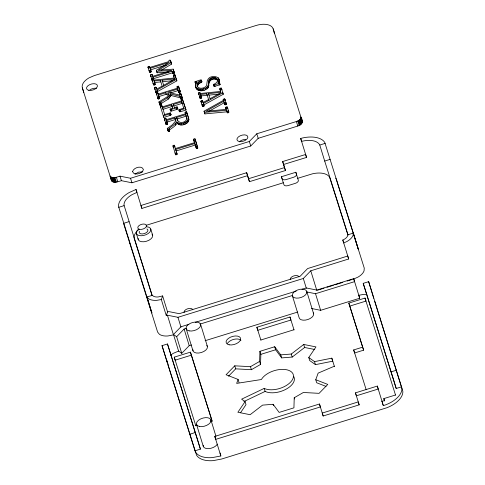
<?xml version="1.0" encoding="UTF-8"?>
<svg xmlns="http://www.w3.org/2000/svg" width="485" height="485" viewBox="0 0 485 485"><rect width="100%" height="100%" fill="white"/><g stroke="black" fill="none" stroke-linecap="round" stroke-linejoin="round"><path stroke-width="0.73" d="M228.544 376.19L235.68 368.842L251.4 369.697L260.542 364.435L259.614 361.416L259.918 351.328L274.704 346.745L280.736 354.868L281.67 357.894L292.206 357.063L304.641 347.478L314.729 349.497M260.542 364.435L260.845 354.347L259.918 351.328M334.347 366.211L318.148 373.117L315.753 379.731L327.763 384.417L319.094 393.341L303.374 392.48L294.231 397.748L293.928 407.837L279.142 412.414L273.11 404.29L262.567 405.12L250.133 414.699L237.886 412.256L245.077 401.622L241.615 399.173L264.186 388.4A17.09 9.306 -17.1 0 0 289.557 383.132A17.09 9.306 -17.1 0 0 285.277 369.528A17.09 9.306 -17.1 0 0 261.391 379.519L236.656 383.399L238.087 379.428L226.083 374.747L234.752 365.817L250.472 366.678L259.614 361.416M194.903 82.135L197.031 81.953C190.787 89.385 204.076 91.568 207.574 86.409C209.453 84.154 207.465 80.31 210.254 78.594C212.2 77.43 214.958 76.915 216.825 78.509L217.468 79.576C218.02 82.068 215.595 83.62 213.588 84.341L214.279 86.488L219.984 84.717L219.681 82.796L217.935 82.856C222.712 76.691 211.539 74.326 208.326 78.806C205.852 81.183 208.301 85.984 204.567 87.415C202.481 88.391 199.735 88.785 197.874 87.112L197.165 85.912C196.486 83.147 199.062 81.244 201.36 80.48L201.129 79.849L200.275 79.989L195.067 81.722L195.74 83.887L195.067 81.722M195.558 86.409C196.473 92.902 206.295 91.501 208.677 86.845C207.683 81.638 212.381 76.733 217.292 80.019L217.935 81.086L217.626 80.08M150.599 74.708L150.999 76.727L150.538 75.211L151.156 74.375L152.144 74.714L152.654 76.327L171.823 70.392L156.661 71.259L156.352 70.264L169.301 62.377L150.132 68.318L150.593 69.828L166.216 64.99M153.405 79.449L152.927 77.206L172.102 71.265L173.078 73.702L174.279 73.326L173.206 69.167L158.322 70.198L171.138 62.595L170.459 60.455L169.477 60.122L168.919 60.455L169.029 61.504L149.853 67.439L149.283 66.33L148.634 66.366L148.016 67.203L148.483 68.712L148.077 66.7M153.557 79.952L153.29 79.055L152.642 79.097L152.084 79.431L152.357 80.322M159.444 98.643L159.038 96.624L159.444 98.643L158.237 99.013L157.898 98.631L156.34 92.956L157.546 92.586L158.256 94.138L177.425 88.197L177.122 86.524L178.328 86.148L180.281 91.695L179.668 92.538L178.674 92.198L177.704 89.07L167.81 92.138L179.602 95.108L179.359 93.641L180.565 93.272L182.184 97.734L181.56 98.564L180.911 98.607L180.462 97.879L171.066 95.509L170.605 93.999L180.002 96.37L180.911 98.607M168.938 94.987L166.173 94.296L158.995 96.521L158.528 95.011L165.706 92.787L169.168 93.647L166.882 97.006L158.941 101.917L160.274 105.5L161.481 105.124L160.735 102.014L167.774 97.624L170.605 93.999M161.481 105.124L160.735 102.014M167.489 124.208L167.083 122.196L167.489 124.208L166.282 124.584L165.943 124.202L164.385 118.528L165.591 118.158L166.3 119.704L185.476 113.769L185.167 112.096L186.373 111.72C187.186 114.993 190.908 120.001 187.168 122.893C184.439 125.221 179.99 126.003 177.134 123.463L176.667 121.953L173.339 125.33L169.041 128.416L169.653 131.095L168.447 131.465L167.743 129.925M174.279 73.326L173.879 71.307M180.22 92.205L179.82 90.186M155.079 88.979L155.018 89.482L154.551 87.973L155.17 87.13L156.158 87.476L156.685 89.143L162.178 86.118M201.02 100.868L201.421 102.887L200.96 101.377L201.572 100.534L202.566 100.88L203.088 102.547L208.586 99.522M151.041 71.938L150.635 69.931L151.041 71.938L149.835 72.313L149.495 71.938L148.016 67.203M155.054 84.699L154.654 82.686L155.054 84.699L153.848 85.069L153.509 84.699L150.538 75.211M156.97 90.046L157.583 92.732L156.97 90.046L176.407 79.346L174.685 74.575L173.478 74.951L173.879 76.957M183.694 108.119L179.001 109.689L179.304 111.611L180.511 111.714L186.046 110.004L182.348 98.928L181.141 99.304L181.451 100.977L162.275 106.918L161.905 105.742L160.917 105.409L160.299 106.239L163.797 117.394L170.15 115.43L171.084 114.66L170.253 112.902L164.67 114.515M160.765 107.749L160.365 105.736M164.851 120.037L164.791 120.541L164.324 119.031M169.653 131.095L169.041 128.416M173.297 147.585L173.054 146.082M182.117 98.231L181.717 96.224M177.007 154.454L176.601 152.448L177.007 154.454L175.8 154.83L175.461 154.454L172.896 145.579L174.103 145.203L174.442 145.579L175.473 148.889M193.679 139.14L194.079 141.153L193.679 139.14L194.885 138.771L195.225 139.14L197.783 148.022L196.583 148.392L196.243 148.022L194.831 143.511L175.661 149.453L176.128 150.962L195.297 145.021L194.831 143.511M220.633 91.429L200.244 93.514L199.693 92.459L198.492 92.835L200.256 98.473L201.463 98.103L200.529 94.417L206.78 93.781L208.823 100.316M201.463 98.103L201.057 96.091M197.783 148.022L194.885 138.771M203.991 106.136L203.373 103.45L222.815 92.75L223.276 94.26L203.839 104.96L203.991 106.136L203.433 106.47L202.445 106.136L200.96 101.377M220.038 88.858L220.287 90.362L219.887 88.355L221.093 87.979L221.427 88.355L223.276 94.26M176.667 121.953C180.341 125.239 187.622 123.069 188.495 118.134M219.068 79.049L219.535 82.426L219.075 80.916M111.477 180.535L110.083 176C112.217 179.371 117.2 176.898 120.007 176.152L130.544 178.262L249.338 141.468L256.795 133.787L296.396 121.523C298.366 120.838 301.221 119.419 300.87 116.909C303.695 121.22 302.361 124.815 297.79 126.051L258.19 138.316L250.733 145.997L131.938 182.79L121.402 180.681C118.595 181.426 113.611 183.9 111.477 180.535L82.359 87.894A15.071 8.209 -17.1 0 1 88.967 77.903L94.29 75.599L256.28 25.432A15.071 8.209 -17.1 0 1 273.146 28.803L302.264 121.444M306.544 157.419L305.617 154.479L282.67 161.547L283.592 164.482L306.544 157.419L300.694 138.468L302.288 138.037A23.383 12.737 -17.1 0 1 324.804 142.541L358.263 249.102L353.335 233.091L347.89 234.782L347.727 235.686A8.293 4.517 -17.1 0 1 344.168 239.347L342.804 240.014L348.666 258.984L310.77 270.806L303.313 278.487L177.959 317.311L167.422 315.208L166.264 315.553L161.335 299.53L162.639 295.929L158.116 296.972A8.293 4.517 -17.1 0 1 153.096 295.971L152.442 295.316L146.991 297.002L151.92 313.013L118.528 206.428A23.383 12.737 -17.1 0 1 129.095 192.581L136.024 189.471L136.952 192.412L132.017 194.655A17.715 9.651 -17.1 0 0 124.014 205.149L152.193 295.541M201.505 80.092L201.821 81.989L198.535 83.972L197.516 86.1L197.049 84.59M166.264 315.553L167.567 311.94L162.639 295.929M213.909 86.239L214.055 85.851M174.345 107.573L177.007 106.876L177.843 108.634L176.904 109.398L171.666 111.023L170.453 110.919L170.156 108.998L172.739 108.07M170.623 113.15L169.689 113.92L163.336 115.885L163.797 117.394M179.304 111.611L179.468 111.198M195.37 83.644L195.534 83.232M219.681 82.796L218.747 83.566L214.655 84.833L213.442 84.729M177.377 107.124L176.443 107.888L171.199 109.507L169.992 109.41M161.541 104.621L161.196 103.523L168.24 99.134L171.066 95.509M175.831 120.765L172.369 124.784L167.276 128.416L168.107 131.089M240.505 412.771L246.004 404.648L245.077 401.622M308.769 357.536L314.535 361.628L331.813 358.166L332.746 361.186L315.462 364.647L309.703 360.561L308.769 357.536L315.959 346.908L303.713 344.459L291.279 354.038L280.736 354.868M228.853 111.968L227.362 107.215L226.822 106.797L225.749 107.355L226.283 109.374L205.846 111.307L223.724 101.25L224.919 104.748L226.125 104.566L226.319 103.935L224.834 99.17L224.306 98.758L223.221 99.316L223.439 100.34L204.046 111.18L204.427 112.399L226.568 110.289L227.326 111.374L228.186 111.101L228.387 110.459L228.653 112.611L227.453 112.793L227.035 111.805L204.888 113.908L204.506 112.69M224.713 104.433L224.252 102.923L225.24 103.256L225.858 102.426L226.319 103.935M169.714 130.592L169.507 129.925L173.806 126.84L177.134 123.463M191.387 344.974L189.217 345.647L181.754 353.329L178.595 351.085L173.484 334.468L180.941 326.787L188.865 324.338M181.754 353.329L176.643 336.717L184.106 329.036L186.276 328.363M135.006 174.133L138.613 172.133L142.851 171.933M153.096 78.437L151.89 78.812L151.55 78.431L152.484 81.438L151.89 78.812M172.612 72.192L173.818 71.816M157.898 98.631L157.431 97.121L157.77 97.503L158.977 97.133M178.674 92.198L178.213 90.683L178.553 91.071L179.759 90.695M159.935 105.118L159.468 103.602L159.814 103.99L161.014 103.614M165.943 124.202L165.476 122.693L165.815 123.075L167.022 122.699M149.495 71.938L149.028 70.428L149.368 70.804L150.574 70.428M153.509 84.699L153.048 83.19L153.381 83.559L154.588 83.19M156.558 91.556L157.025 93.065L156.037 92.732L155.576 91.222L155.909 91.598L157.116 91.222M180.45 97.097L181.657 96.721M199.917 98.103L199.45 96.594L199.79 96.964L200.996 96.594M202.445 106.136L201.978 104.627L202.318 105.002L203.524 104.627M167.276 128.416L167.986 129.956L169.186 129.58M174.994 152.945L175.334 153.321L176.54 152.945M196.243 148.022L195.776 146.506L196.116 146.882L197.322 146.512M161.353 70.192L171.599 64.111L171.138 62.595M208.847 111.326L224.185 102.759L223.724 101.25M163.681 85.287L174.612 79.255L174.509 78.928L162.087 80.213L162.548 81.722L172.781 80.668M176.407 79.346L176.873 80.856L157.431 91.556L157.643 92.235M210.09 98.691L221.021 92.659L220.917 92.332L208.489 93.617L208.956 95.127L219.19 94.072M243.913 401.538L265.113 391.419A17.09 9.306 -17.1 0 0 285.744 389.382A17.09 9.306 -17.1 0 0 293.674 376.433M353.65 279.033L358.063 277.068A13.962 7.602 -17.1 0 0 364.047 270.909L364.259 268.108L336.402 179.577M178.595 351.085L173.345 353.31A13.962 7.602 -17.1 0 0 170.623 355.19M247.592 175.631L246.671 172.696L140.953 205.482L141.875 208.417L247.592 175.631L249.454 181.675L285.453 170.52L283.592 164.482M146.124 225.337L283.301 182.766L283.919 184.724A3.771 2.055 -17.1 0 0 288.132 185.567L295.335 183.336A3.771 2.055 -17.1 0 0 298.317 180.268L295.844 172.266L281.445 176.728L283.301 182.766M355.457 392.856L356.378 395.79L378.233 389.025L377.312 386.078L355.457 392.856L359.167 404.854L323.168 416.003L322.246 413.068L358.239 401.919L359.167 404.854M382.247 402.756L383.344 405.636L385.975 404.72A23.383 12.737 -17.1 0 0 401.913 388.303L368.661 281.658L363.216 283.349L396.221 388.485L401.628 386.806M170.393 92.993L178.165 90.58L177.704 89.07M171.757 104.942L172.217 106.451L163.015 109.301L162.554 107.791L171.757 104.942L172.812 108.331M181.723 101.85L182.19 103.36L173.83 105.954L173.363 104.445L181.723 101.85L183.724 108.234M178.838 110.101L180.05 110.204L185.579 108.495M174.958 117.982L175.424 119.498L167.04 122.093L166.573 120.583L174.958 117.982L175.861 120.886M185.749 114.642L186.216 116.151L177.031 118.995L176.564 117.485L185.749 114.642L187.022 118.728M175.388 148.574L194.558 142.638M118.692 207.319L124.105 205.64M300.694 138.468L301.615 141.414L302.494 141.171A17.715 9.651 -17.1 0 1 319.56 144.585L319.767 145.039L325.18 143.366M246.671 172.696L248.526 178.735L284.525 167.586L285.453 170.52M123.584 223.336L129.028 221.651M319.767 145.039L324.695 161.05L330.103 159.377M297.699 178.31L312.534 173.8A17.715 9.651 -17.1 0 1 329.6 177.207L347.933 235.001M167.567 311.94L168.731 311.576L179.274 313.686L300.154 276.244L307.611 268.563L347.733 256.025L348.666 258.984M195.352 322.325L296.208 291.091M301.973 289.302L306.296 287.963L316.832 290.072L353.668 278.663L354.602 281.627L315.523 293.704L307.09 292.018M200.026 324.101L292.679 295.407M317.536 290.218L324.035 288.205M326.926 287.308L333.425 285.295M334.868 284.853L342.816 282.391M347.151 281.045L352.207 279.481M162.038 345.659L167.483 343.968L200.414 449.122L195.006 450.801L162.038 345.659L167.149 362.271L167.04 360.701M205.137 340.712L297.79 312.019M289.994 317.014L290.921 320.033L257.802 330.291L256.874 327.272L289.994 317.014L294.037 329.933M311.497 308.49L320.633 310.315L359.712 298.239L353.668 278.663M212.242 421.526L191.357 355.166L175.158 360.185L174.23 357.166L190.429 352.146L211.993 420.671L210.587 421.107M363.611 350.17L362.683 347.151L353.686 349.934L354.614 352.959L363.611 350.17L348.818 303.089L365.017 298.075L395.542 395.142M349.746 306.114L365.945 301.094L365.017 298.075M260.875 339.997L293.995 329.739M260.845 354.347L275.632 349.77L281.67 357.894M195.794 425.691L197.201 425.254M189.896 434.19L195.303 432.511L200.414 449.122M396.221 388.485L391.11 371.868L396.518 370.194M214.8 436.409L215.728 439.355L320.379 406.939L319.457 404.005L214.8 436.409L220.839 455.967L212.26 457.616A23.383 12.737 -17.1 0 1 195.631 452.19L195.006 450.801M384.563 401.034L383.817 398.615L395.517 394.996M381.592 401.453L384.435 400.574L383.817 398.615M220.093 452.978L220.839 455.967M161.335 299.53L156.904 300.33A13.962 7.602 -17.1 0 1 148.452 298.645L146.991 297.002M174.23 78.024L153.842 80.11L153.393 78.715L172.563 72.774L173.078 73.702M160.371 80.377L160.838 81.886L154.588 82.523L154.127 81.013L160.371 80.377L162.19 86.191M200.529 94.417L200.996 95.927L207.24 95.29L206.78 93.781M156.813 71.774L157.128 72.774L168.453 71.98M180.384 94.817L181.372 95.163L182.184 97.734M224.767 100.268L225.295 100.68L224.834 99.17M227.289 108.307L227.829 108.725L227.18 106.894M326.023 386.399L316.687 382.756L315.753 379.731M201.59 81.359L201.966 81.601M219.778 84.063L220.148 84.305M170.714 114.411L171.084 114.66M177.468 108.385L177.843 108.634M173.484 334.468L176.643 336.717M171.599 64.111L170.126 60.079M176.873 80.856L174.685 74.575M178.789 87.658L180.281 91.695M188.962 119.643L186.373 111.72M218.959 79.649L219.535 80.558M363.216 283.349L391.11 371.868M335.772 178.183L336.19 179.11M324.695 161.05L348.018 234.885M195.303 432.511L167.483 343.968M374.699 301.294L402.841 391.328A23.383 12.737 -17.1 0 1 386.903 407.739L221.766 458.992L213.194 460.641A23.383 12.737 -17.1 0 1 196.564 455.215L168.077 365.29L167.968 363.72M342.804 240.014L343.738 242.979L347.096 241.427A13.962 7.602 -17.1 0 0 353.08 235.267L353.335 233.091M359.712 298.239L358.779 295.28L363.538 294.401A13.962 7.602 -17.1 0 1 366.848 294.413M348.818 303.089L362.683 347.151M353.686 349.934L366.187 389.746M295.844 172.266L296.462 174.224A3.771 2.055 -17.1 0 1 293.473 177.298L286.277 179.529A3.771 2.055 -17.1 0 1 282.058 178.686L281.445 176.728M331.813 358.166L334.432 366.551M248.526 178.735L249.454 181.675M219.82 88.852L220.693 91.653M208.489 93.617L210.15 98.934M200.996 95.927L201.524 97.6M256.874 327.272L260.918 340.191M174.339 72.817L173.206 69.167M186.046 110.004L182.348 98.928M173.418 75.448L174.285 78.249M193.618 139.638L194.649 142.948M173.363 104.445L174.418 107.834M176.564 117.485L177.589 120.783M162.087 80.213L163.748 85.53M150.132 68.318L151.102 71.441M154.127 81.013L155.115 84.196M158.528 95.011L159.504 98.134M162.554 107.791L164.706 114.678M166.573 120.583L167.549 123.705M175.661 149.453L177.067 153.957M154.551 87.973L156.037 92.732M174.23 357.166L195.813 425.824M151.884 294.935L134.048 237.777A17.715 9.651 -17.1 0 1 138.607 229.666M123.736 223.937L157.631 332.104L159.413 334.286A13.962 7.602 -17.1 0 0 167.871 335.978L173.46 334.844L167.422 315.208M368.661 281.658L373.771 298.275M300.924 117.728L302.319 122.262M300.815 118.164L302.203 122.693M273.146 28.803L274.54 33.332A15.071 8.209 -17.1 0 0 274.092 32.349M300.609 118.607L302.003 123.135M300.318 119.043L301.712 123.578M299.942 119.48L301.337 124.008M299.487 119.898L300.882 124.427M298.972 120.292L300.367 124.821M298.39 120.656L299.785 125.191M297.76 120.989L299.154 125.518M296.396 121.523L297.79 126.051M377.312 386.078L383.344 405.636M282.67 161.547L284.525 167.586M310.77 270.806L316.814 290.442M315.523 293.704L320.633 310.315M303.313 278.487L306.332 288.308M306.872 291.806A7.536 4.104 -17.1 0 1 296.402 298.129A7.536 4.104 -17.1 0 1 295.48 291.006A7.536 4.104 -17.1 0 1 306.872 291.806L313.656 313.862M256.795 133.787L258.19 138.316M249.338 141.468L250.733 145.997M314.535 361.628L315.462 364.647M292.297 295.492L299.081 317.542A7.536 4.104 -17.1 0 0 307.842 319.536A7.536 4.104 -17.1 0 0 313.268 312.861M303.713 344.459L304.641 347.478M319.457 404.005L323.168 416.003M219.214 79.97L219.681 81.48M218.208 77.685L218.674 79.194M228.399 110.816L228.865 112.326M221.427 88.355L221.894 89.864L221.093 87.979M224.646 98.849L225.113 100.359M225.871 102.778L226.331 104.287M228.186 111.101L228.653 112.611M219.462 83.056L219.984 84.717M225.658 103.056L226.125 104.566M218.65 81.88L218.959 82.886M225.24 103.256L225.701 104.766M227.768 111.301L228.235 112.811M218.747 83.566L219.214 85.075M225.974 107.07L226.283 108.076M227.326 111.374L227.786 112.884M224.791 103.329L225.258 104.839M225.749 107.355L226.222 109.222L225.755 107.712M226.986 111.283L227.453 112.793M216.825 78.509L217.292 80.019M223.221 99.316L223.682 100.825M224.452 103.238L224.919 104.748M226.568 110.289L227.241 112.465M223.227 99.667L223.536 100.674M215.673 77.794L216.14 79.304M214.837 77.564L215.304 79.073M213.927 77.491L214.394 79M212.945 77.588L213.412 79.097M214.655 84.833L215.116 86.348M211.896 77.843L212.363 79.352M213.588 84.341L214.279 86.488M211.005 78.176L211.466 79.692M210.254 78.594L210.714 80.104M209.641 79.079L210.108 80.589M209.174 79.643L209.635 81.153M208.683 80.856L209.15 82.371M208.532 82.541L208.999 84.05M208.465 84.214L208.932 85.724M291.279 354.038L292.206 357.063M208.21 85.336L208.677 86.845M207.574 86.409L208.041 87.918M206.592 87.342L207.053 88.852M205.264 88.131L205.731 89.64M201.36 80.48L201.821 81.989M203.597 88.773L204.064 90.283M200.669 80.831L201.129 82.341M199.638 81.262L200.105 82.771M202.069 89.149L202.536 90.659M198.771 81.807L199.238 83.317M200.657 89.301L201.117 90.81M198.074 82.462L198.535 83.972M197.534 83.226L198.001 84.736M199.353 89.228L199.814 90.737M294.231 397.748L294.601 398.955M200.032 92.835L200.341 93.841M202.566 100.88L203.027 102.39L202.227 100.498M203.373 103.45L204.052 105.639M199.693 92.459L200.16 93.969M196.11 82.238L196.419 83.244M197.165 85.912L197.474 86.918M198.159 88.925L198.62 90.44M200.438 96.921L200.905 98.437M202.966 104.96L203.433 106.47M197.225 88.494L197.692 90.004M202.318 105.002L202.785 106.512M198.492 92.835L198.892 94.842L198.426 93.332M199.79 96.964L200.256 98.473M204.046 111.18L204.888 113.908M196.486 87.93L196.952 89.44M195.376 85.275L195.685 86.281M195.928 87.233L196.395 88.743M274.704 346.745L275.632 349.77M186.713 112.096L187.174 113.605M178.668 86.524L179.129 88.034M180.911 93.653L181.372 95.163M175.024 74.951L175.485 76.46M170.459 60.455L170.926 61.965M178.328 86.148L178.638 87.154M180.565 93.272L181.032 94.781M188.386 118.91L188.853 120.419M196.764 146.846L197.231 148.355M179.201 91.028L179.668 92.538M181.099 97.055L181.56 98.564M188.059 119.716L188.519 121.226M173.26 72.15L173.727 73.659M196.116 146.882L196.583 148.392M185.167 112.096L185.476 113.102M178.553 91.071L179.013 92.58M179.359 93.641L179.674 94.648M181.141 99.304L181.542 101.31L181.081 99.801M173.478 74.951L173.945 76.46M177.122 86.524L177.522 88.531L177.055 87.021M185.106 112.593L185.567 114.102M187.501 120.541L187.968 122.05M179.298 94.151L179.614 95.157M180.002 96.37L180.578 98.231M174.509 78.928L174.824 79.94M172.102 71.265L172.733 73.32M186.701 121.383L187.168 122.893M273.11 404.29L273.479 405.496M185.749 122.105L186.216 123.614M184.646 122.699L185.112 124.208M180.05 110.204L180.511 111.714M183.391 123.172L183.857 124.681M179.001 109.689L179.674 111.859M264.186 388.4L265.113 391.419M177.007 106.876L177.674 109.04M181.511 123.548L181.972 125.063M176.443 107.888L176.904 109.398M179.759 123.475L180.226 124.984M170.005 95.212L170.465 96.721M177.625 120.88L177.316 119.868C178.953 123.99 185.573 122.947 186.773 118.989L186.761 117.861M178.147 122.941L178.613 124.451M169.059 96.418L169.526 97.934M167.774 97.624L168.24 99.134M250.472 366.678L251.4 369.697M171.199 109.507L171.666 111.023M175.291 123.596L175.752 125.106M165.706 92.787L166.173 94.296M170.156 108.998L170.823 111.162M170.253 112.902L170.92 115.072M156.352 70.264L157.128 72.774M169.689 113.92L170.15 115.43M174.442 145.579L174.909 147.088L174.103 145.203M165.931 118.528L166.397 120.044L165.591 118.158M157.886 92.962L158.346 94.472L157.546 92.586M161.905 105.742L162.214 106.748M152.927 77.206L153.939 80.437M156.158 87.476L156.625 88.985L155.818 87.094M149.623 66.706L149.932 67.712M152.144 74.714L152.611 76.23L151.805 74.332M161.566 105.366L162.032 106.876M149.283 66.33L149.75 67.839M175.982 153.278L176.449 154.788M168.628 129.913L169.095 131.423M166.464 123.038L166.931 124.548M158.419 97.467L158.886 98.976M160.462 103.948L160.923 105.457M154.03 83.523L154.497 85.033M150.017 70.761L150.483 72.271M175.334 153.321L175.8 154.83M164.385 118.528L164.694 119.534M165.815 123.075L166.282 124.584M167.986 129.956L168.447 131.465M159.814 103.99L160.274 105.5M154.612 87.464L154.921 88.47M155.909 91.598L156.74 94.969L156.279 93.459M157.77 97.503L158.237 99.013M149.368 70.804L149.835 72.313M153.381 83.559L153.848 85.069M158.941 101.917L159.407 103.432M234.752 365.817L235.68 368.842M238.087 379.428L239.02 382.453M200.59 324.307L207.374 346.363M186.191 328.769L192.975 350.819M184.106 329.036L189.217 345.647M190.429 352.146L191.357 355.166M210.914 419.901L215.94 436.227M177.959 317.311L180.984 327.132M150.744 229.023L152.599 235.067M136.024 189.471L141.875 208.417M130.544 178.262L131.938 182.79M196.516 424.357L203.288 446.364M120.007 176.152L121.402 180.681M136.346 233.485L138.201 239.529M116.406 177.267L117.8 181.796M114.975 177.601L116.37 182.13M114.272 177.686L115.666 182.214M113.581 177.71L114.975 182.239M112.926 177.68L114.321 182.208M112.32 177.589L113.714 182.117M111.762 177.443L113.157 181.978M111.271 177.249L112.665 181.778M110.847 177.001L112.241 181.529M110.507 176.704L111.902 181.238M82.359 87.894L83.753 92.423A15.071 8.209 -17.1 0 1 83.602 90.246M129.495 242.076L129.774 243.573M195.843 86.785L196.019 87.918M239.323 141.881A5.65 3.08 -17.1 0 1 245.689 139.395M89.864 89.889A5.65 3.08 -17.1 0 1 96.533 88.337M146.664 226.768A7.536 4.104 -17.1 0 1 149.738 232.194A7.536 4.104 -17.1 0 1 138.983 235.522A7.536 4.104 -17.1 0 1 138.407 229.326M146.913 228.92A4.523 2.461 -17.1 0 1 144.281 233.606A4.523 2.461 -17.1 0 1 139.431 231.242M152.035 234.128A7.536 4.104 -17.1 0 1 146.634 241.215A7.536 4.104 -17.1 0 1 138.128 238.438M184.136 312.455A4.523 2.461 -17.1 0 1 187.719 308.769A4.523 2.461 -17.1 0 1 192.775 309.782M290.333 279.566A4.523 2.461 -17.1 0 1 293.91 275.88A4.523 2.461 -17.1 0 1 298.972 276.893M206.81 345.423A7.536 4.104 -17.1 0 1 201.408 352.504A7.536 4.104 -17.1 0 1 192.903 349.733M217.341 444.163A7.536 4.104 -17.1 0 1 208.871 448.607A7.536 4.104 -17.1 0 1 203.215 445.272M227.447 343.453A7.536 4.104 -17.1 0 1 234.019 339.306A7.536 4.104 -17.1 0 1 240.936 340.312M132.569 171.623C134.06 176.134 142.572 173.612 143.439 169.532C141.953 165.021 133.442 167.543 132.569 171.623M239.232 141.505A5.65 3.08 -17.1 0 0 247.853 137.388A5.65 3.08 -17.1 0 0 240.105 135.842A5.65 3.08 -17.1 0 0 239.232 141.505M88.81 90.325A5.65 3.08 -17.1 0 0 97.43 86.209A5.65 3.08 -17.1 0 0 89.683 84.663A5.65 3.08 -17.1 0 0 88.81 90.325M139.619 229.332A4.523 2.461 -17.1 0 0 146.512 226.04A4.523 2.461 -17.1 0 0 140.317 224.804A4.523 2.461 -17.1 0 0 139.619 229.332M189.174 330.885A7.536 4.104 -17.1 0 0 200.663 325.399A7.536 4.104 -17.1 0 0 190.338 323.337A7.536 4.104 -17.1 0 0 189.174 330.885M199.499 426.473A7.536 4.104 -17.1 0 0 210.993 420.992A7.536 4.104 -17.1 0 0 200.663 418.925A7.536 4.104 -17.1 0 0 199.499 426.473M229.15 344.805A7.536 4.104 -17.1 0 0 240.645 339.318A7.536 4.104 -17.1 0 0 230.314 337.257A7.536 4.104 -17.1 0 0 229.15 344.805"/></g></svg>
